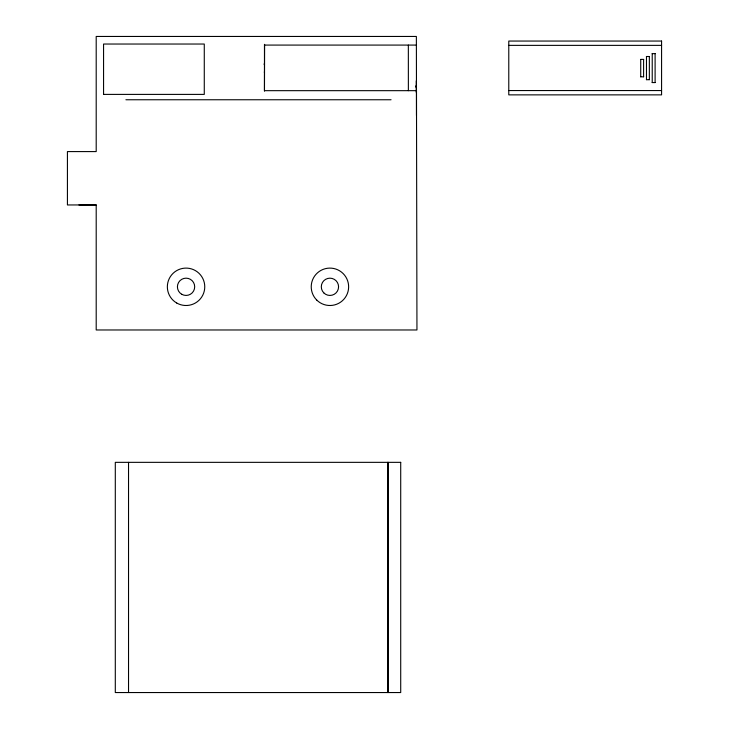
<?xml version="1.0" encoding="UTF-8"?>
<svg xmlns="http://www.w3.org/2000/svg" width="729" height="729" viewBox="0 0 729 729"><rect width="100%" height="100%" fill="white"/><g stroke="black" fill="none" stroke-linecap="round" stroke-linejoin="round"><path stroke-width="1.09" d="M416.286 85.676L416.286 87.48L416.286 85.676L416.377 86.578M264.463 63.049L264.18 64.617M416.277 80.819L416.268 92.337M640.627 59.386L643.689 59.386M646.386 56.507L649.439 56.507M652.136 53.627L655.198 53.627M640.627 76.827L643.689 76.827M646.386 79.707L649.439 79.707M652.136 82.577L655.198 82.577M78.932 204.958L96.201 204.94L96.201 329.973L416.952 329.973L416.368 36.45L96.201 36.45L96.201 151.586L67.423 151.586L67.423 204.958L96.201 204.94M264.463 45.08L416.368 45.08M508.778 45.371L661.577 45.371M264.463 90.551L264.609 44.414M508.778 90.551L661.577 90.551M264.463 90.669L416.469 90.669L416.469 115.583M103.482 94.396L204.275 94.396L204.275 44.032L103.564 44.032L103.564 94.396M125.907 99.755L391.063 99.755M264.372 71.825L264.463 72.7M655.107 53.718L655.107 82.495M652.227 53.718L652.227 82.495M649.348 56.598L649.348 79.616M646.477 56.598L646.477 79.616M643.598 59.468L643.598 76.736M640.718 59.468L640.718 76.736M408.34 45.098L408.368 90.697M388.12 462.341L388.12 692.55M387.828 462.341L387.828 692.55M264.463 44.378L264.463 91.125M128.532 462.341L128.532 692.55M661.577 41.052L508.778 41.052L508.778 94.87L661.577 94.87L661.577 41.052M400.713 462.341L115.3 462.341L115.3 692.55L400.713 692.55L400.713 462.341M181.74 294.279A8.63 8.63 0 0 0 194.689 286.807A8.63 8.63 0 0 0 181.74 279.325A8.63 8.63 0 0 0 181.74 294.279M323.831 292.912A8.63 8.63 0 0 0 338.274 289.039A8.63 8.63 0 0 0 327.704 278.469A8.63 8.63 0 0 0 323.831 292.912M316.705 300.029A18.708 18.708 0 0 0 347.997 291.646A18.708 18.708 0 0 0 325.088 268.737A18.708 18.708 0 0 0 316.705 300.029M176.7 303A18.708 18.708 0 0 0 204.758 286.807A18.708 18.708 0 0 0 176.7 270.605A18.708 18.708 0 0 0 176.7 303"/></g></svg>
